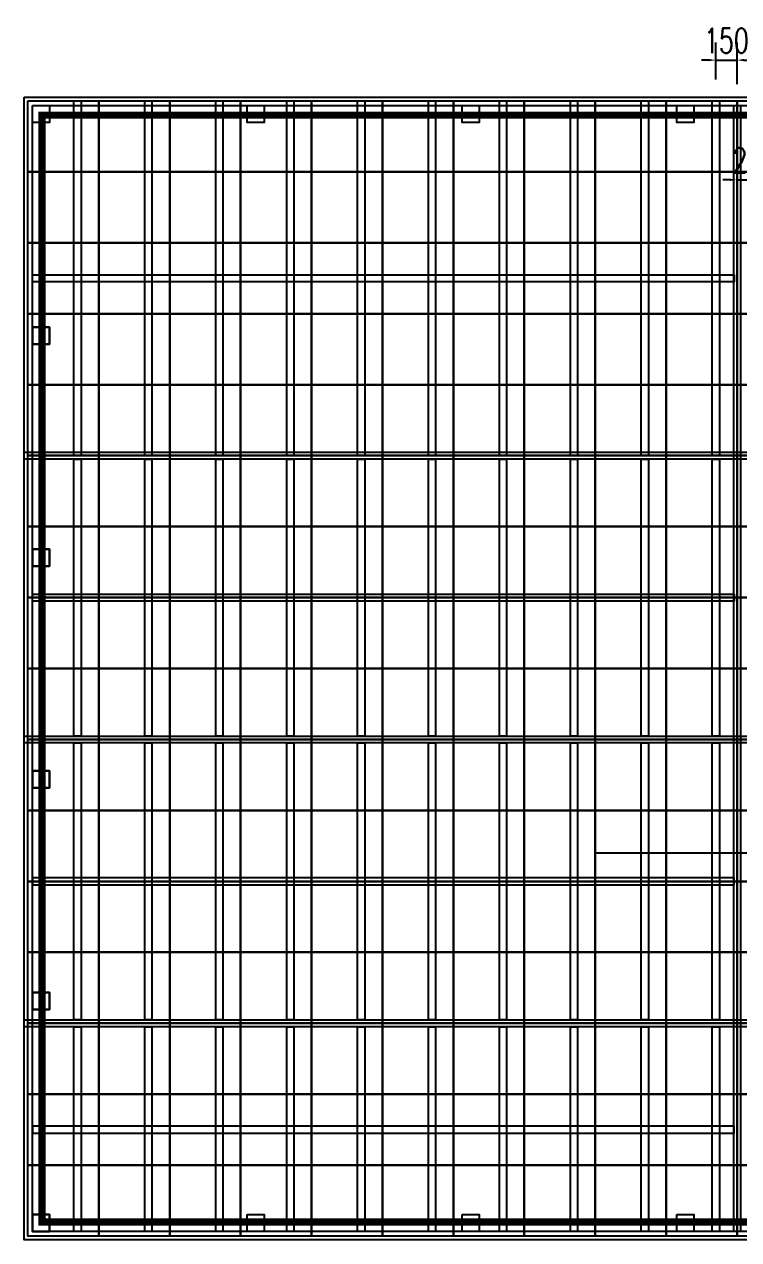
# Model space of a CAD drawing. Header units: millimetres. Extents: x -38645 to 143575, y -84298 to 156976.
# Drawn here: x 105920 to 110956, y -46953 to -38388 of the extents above; entities that cross this region are included whole.
import ezdxf

# ---------------------------------------------------------------- set-up
doc = ezdxf.new("R2010")
doc.units = ezdxf.units.MM
doc.header["$LTSCALE"] = 1000
for name, color, linetype in [('DOTE', 1, 'Continuous'), ('W- bollard系船栓', 4, 'Continuous'), ('W-FLOAT_BOWL浮筒', 253, 'Continuous'), ('W-PLASTIC_RAILINGS塑木栏杆', 6, 'Continuous'), ('W-STEEL_FRAME钢架', 3, 'Continuous'), ('W-STEEL_KEEL钢龙骨', 5, 'Continuous')]:
    doc.layers.add(name, color=color, linetype=linetype)
doc.styles.add('STANDARD_T3', font='simplex.shx', dxfattribs={"width": 0.7, "bigfont": 'gbcbig.shx'})
doc.dimstyles.new('W&&50', dxfattribs={"dimtxt": 175, "dimasz": 50, "dimexe": 125, "dimexo": 150, "dimgap": 50, "dimtad": 1, "dimdec": 0, "dimzin": 0, "dimdsep": 46, "dimtxsty": 'STANDARD_T3', "dimcen": 0.09, "dimclrd": 1, "dimclre": 1, "dimclrt": 7, "dimazin": 2, "dimtfac": 1, "dimtdec": 0, "dimtix": 1, "dimtmove": 2, "dimatfit": 3, "dimfxl": 100, "dimtolj": 1, "dimtzin": 0, "dimarcsym": 0})

# ---------------------------------------------------------------- blocks, each defined once
blk = doc.blocks.new('*U305')
at = {"layer": 'W-STEEL_KEEL钢龙骨'}
for points in [[(-25, 3983.5), (25, 3983.5), (25, 1483.5), (-25, 1483.5)], [(-25, 1459.5), (25, 1459.5), (25, -492.5), (-25, -492.5)], [(-25, -540.5), (25, -540.5), (25, -2492.5), (-25, -2492.5)], [(-25, -2540.5), (25, -2540.5), (25, -3983.5), (-25, -3983.5)]]:
    blk.add_lwpolyline(points, close=True, dxfattribs=at)
blk = doc.blocks.new('*U306')
at = {"layer": 'W-STEEL_FRAME钢架', "color": 0, "linetype": 'ByBlock', "lineweight": -2, "transparency": 16777216}
for p in [(-4500, 0), (-4000, 0), (-3500, 0), (-3000, 0), (-2500, 0), (-2000, 0), (-1500, 0), (-1000, 0), (-500, 0), (0, 0)]:
    blk.add_blockref('*U305', p, dxfattribs=at)
blk = doc.blocks.new('*U329')
at = {"layer": 'W-STEEL_FRAME钢架'}
blk.add_lwpolyline([(-60, 60), (60, 60), (60, -60), (-60, -60)], close=True, dxfattribs=at)
blk = doc.blocks.new('*U330')
at = {"layer": 'W-STEEL_FRAME钢架', "color": 0, "linetype": 'ByBlock', "lineweight": -2, "transparency": 16777216}
for p in [(0, 0), (1514, 0), (3028, 0), (4542, 0)]:
    blk.add_blockref('*U329', p, dxfattribs=at)
blk = doc.blocks.new('*U331')
at = {"layer": 'W-STEEL_FRAME钢架'}
blk.add_lwpolyline([(-60, 60), (60, 60), (60, -60), (-60, -60)], close=True, dxfattribs=at)
blk = doc.blocks.new('*U332')
at = {"layer": 'W-STEEL_FRAME钢架', "color": 0, "linetype": 'ByBlock', "lineweight": -2, "transparency": 16777216}
for p in [(0, 0), (1514, 0), (3028, 0), (4542, 0)]:
    blk.add_blockref('*U331', p, dxfattribs=at)
blk = doc.blocks.new('*U333')
at = {"layer": 'W-STEEL_FRAME钢架'}
blk.add_lwpolyline([(-60, 60), (60, 60), (60, -60), (-60, -60)], close=True, dxfattribs=at)
blk = doc.blocks.new('*U334')
at = {"layer": 'W-PLASTIC_RAILINGS塑木栏杆', "color": 0, "linetype": 'ByBlock', "lineweight": -2, "transparency": 16777216}
for p in [(0, 7815), (0, 6252), (0, 4689), (0, 3126), (0, 1563), (0, 0)]:
    blk.add_blockref('*U333', p, dxfattribs=at)
blk = doc.blocks.new('9040')
for centre in [(750, -3750), (8250, -3750)]:
    blk.add_circle(centre, 75)
at = {"layer": 'DOTE'}
for p, q in [((0, -5000), (0, 1000)), ((3000, -5000), (3000, 1000)), ((6000, -5000), (6000, 1000)), ((9000, -5000), (9000, 1000)), ((-1000, 0), (10000, 0)), ((-1000, -2800), (10000, -2800)), ((-1000, -4000), (10000, -4000))]:
    blk.add_line(p, q, dxfattribs=at)
at = {"layer": 'W-STEEL_FRAME钢架'}
blk.add_lwpolyline([(0, 0), (9000, 0), (9000, -4000), (0, -4000)], close=True, dxfattribs=at)
blk = doc.blocks.new('*U318')
at = {"layer": 'W-STEEL_FRAME钢架'}
blk.add_lwpolyline([(-60, -60), (60, -60), (60, 60), (-60, 60)], close=True, dxfattribs=at)
blk = doc.blocks.new('*U319')
at = {"layer": 'W- bollard系船栓', "color": 0, "linetype": 'ByBlock', "lineweight": -2, "transparency": 16777216}
for p in [(0, 6252), (0, 4689), (0, 3126), (0, 1563), (0, 0)]:
    blk.add_blockref('*U318', p, dxfattribs=at)
blk = doc.blocks.new('*D339')
at = {"layer": 'Defpoints', "color": 0, "transparency": 16777216}
for p in [(110944.9, -38640.7), (110794.9, -38927.9), (110944.9, -38960.9)]:
    blk.add_point(p, dxfattribs=at)
at = {"layer": 'W-STEEL_FRAME钢架', "color": 1, "lineweight": -2, "transparency": 16777216}
for p, q in [((110794.9, -38777.9), (110794.9, -38515.7)), ((110944.9, -38810.9), (110944.9, -38515.7)), ((110744.9, -38640.7), (110694.9, -38640.7)), ((110794.9, -38640.7), (110944.9, -38640.7)), ((110994.9, -38640.7), (111044.9, -38640.7))]:
    blk.add_line(p, q, dxfattribs=at)
at = {"layer": 'W-STEEL_FRAME钢架', "color": 1, "transparency": 16777216}
for points in [[(110744.9, -38632.3), (110744.9, -38649), (110794.9, -38640.7)], [(110994.9, -38632.3), (110994.9, -38649), (110944.9, -38640.7)]]:
    blk.add_solid(points, dxfattribs=at)
at = {"layer": 'W-STEEL_FRAME钢架', "color": 7, "transparency": 16777216, "insert": (110869.9, -38503.2), "char_height": 175, "attachment_point": 5, "style": 'STANDARD_T3'}
blk.add_mtext('\\A1;150', dxfattribs=at)
blk = doc.blocks.new('*D340')
at = {"layer": 'Defpoints', "color": 0, "transparency": 16777216}
for p in [(110944.9, -38960.9), (111194.9, -38902.9), (111194.9, -39484.2)]:
    blk.add_point(p, dxfattribs=at)
at = {"layer": 'W-STEEL_FRAME钢架', "color": 1, "lineweight": -2, "transparency": 16777216}
for p, q in [((111194.9, -39052.9), (111194.9, -39609.2)), ((110944.9, -39110.9), (110944.9, -39609.2)), ((110894.9, -39484.2), (110844.9, -39484.2)), ((110944.9, -39484.2), (111194.9, -39484.2)), ((111244.9, -39484.2), (111294.9, -39484.2))]:
    blk.add_line(p, q, dxfattribs=at)
at = {"layer": 'W-STEEL_FRAME钢架', "color": 1, "transparency": 16777216}
for points in [[(110894.9, -39475.9), (110894.9, -39492.6), (110944.9, -39484.2)], [(111244.9, -39475.9), (111244.9, -39492.6), (111194.9, -39484.2)]]:
    blk.add_solid(points, dxfattribs=at)
at = {"layer": 'W-STEEL_FRAME钢架', "color": 7, "transparency": 16777216, "insert": (111069.9, -39346.7), "char_height": 175, "attachment_point": 5, "style": 'STANDARD_T3'}
blk.add_mtext('\\A1;250', dxfattribs=at)

msp = doc.modelspace()

# ---------------------------------------------------------------- linework, layer by layer
at = {"layer": 'W-FLOAT_BOWL浮筒'}
for points in [[(105944.9, -38927.9), (106444.9, -38927.9), (106444.9, -39427.9), (105944.9, -39427.9)], [(106444.9, -38927.9), (106944.9, -38927.9), (106944.9, -39427.9), (106444.9, -39427.9)], [(106944.9, -38927.9), (107444.9, -38927.9), (107444.9, -39427.9), (106944.9, -39427.9)], [(107444.9, -38927.9), (107944.9, -38927.9), (107944.9, -39427.9), (107444.9, -39427.9)], [(107944.9, -38927.9), (108444.9, -38927.9), (108444.9, -39427.9), (107944.9, -39427.9)], [(108444.9, -38927.9), (108944.9, -38927.9), (108944.9, -39427.9), (108444.9, -39427.9)], [(108944.9, -38927.9), (109444.9, -38927.9), (109444.9, -39427.9), (108944.9, -39427.9)], [(109444.9, -38927.9), (109944.9, -38927.9), (109944.9, -39427.9), (109444.9, -39427.9)], [(109944.9, -38927.9), (110444.9, -38927.9), (110444.9, -39427.9), (109944.9, -39427.9)], [(110444.9, -38927.9), (110944.9, -38927.9), (110944.9, -39427.9), (110444.9, -39427.9)], [(110944.9, -38927.9), (111444.9, -38927.9), (111444.9, -39427.9), (110944.9, -39427.9)], [(105944.9, -39427.9), (106444.9, -39427.9), (106444.9, -39927.9), (105944.9, -39927.9)], [(106444.9, -39427.9), (106944.9, -39427.9), (106944.9, -39927.9), (106444.9, -39927.9)], [(106944.9, -39427.9), (107444.9, -39427.9), (107444.9, -39927.9), (106944.9, -39927.9)], [(107444.9, -39427.9), (107944.9, -39427.9), (107944.9, -39927.9), (107444.9, -39927.9)], [(107944.9, -39427.9), (108444.9, -39427.9), (108444.9, -39927.9), (107944.9, -39927.9)], [(108444.9, -39427.9), (108944.9, -39427.9), (108944.9, -39927.9), (108444.9, -39927.9)], [(108944.9, -39427.9), (109444.9, -39427.9), (109444.9, -39927.9), (108944.9, -39927.9)], [(109444.9, -39427.9), (109944.9, -39427.9), (109944.9, -39927.9), (109444.9, -39927.9)], [(109944.9, -39427.9), (110444.9, -39427.9), (110444.9, -39927.9), (109944.9, -39927.9)], [(110444.9, -39427.9), (110944.9, -39427.9), (110944.9, -39927.9), (110444.9, -39927.9)], [(110944.9, -39427.9), (111444.9, -39427.9), (111444.9, -39927.9), (110944.9, -39927.9)], [(105944.9, -39927.9), (106444.9, -39927.9), (106444.9, -40427.9), (105944.9, -40427.9)], [(106444.9, -39927.9), (106944.9, -39927.9), (106944.9, -40427.9), (106444.9, -40427.9)], [(106944.9, -39927.9), (107444.9, -39927.9), (107444.9, -40427.9), (106944.9, -40427.9)], [(107444.9, -39927.9), (107944.9, -39927.9), (107944.9, -40427.9), (107444.9, -40427.9)], [(107944.9, -39927.9), (108444.9, -39927.9), (108444.9, -40427.9), (107944.9, -40427.9)], [(108444.9, -39927.9), (108944.9, -39927.9), (108944.9, -40427.9), (108444.9, -40427.9)], [(108944.9, -39927.9), (109444.9, -39927.9), (109444.9, -40427.9), (108944.9, -40427.9)], [(109444.9, -39927.9), (109944.9, -39927.9), (109944.9, -40427.9), (109444.9, -40427.9)], [(109944.9, -39927.9), (110444.9, -39927.9), (110444.9, -40427.9), (109944.9, -40427.9)], [(110444.9, -39927.9), (110944.9, -39927.9), (110944.9, -40427.9), (110444.9, -40427.9)], [(110944.9, -39927.9), (111444.9, -39927.9), (111444.9, -40427.9), (110944.9, -40427.9)], [(105944.9, -40427.9), (106444.9, -40427.9), (106444.9, -40927.9), (105944.9, -40927.9)], [(106444.9, -40427.9), (106944.9, -40427.9), (106944.9, -40927.9), (106444.9, -40927.9)], [(106944.9, -40427.9), (107444.9, -40427.9), (107444.9, -40927.9), (106944.9, -40927.9)], [(107444.9, -40427.9), (107944.9, -40427.9), (107944.9, -40927.9), (107444.9, -40927.9)], [(107944.9, -40427.9), (108444.9, -40427.9), (108444.9, -40927.9), (107944.9, -40927.9)], [(108444.9, -40427.9), (108944.9, -40427.9), (108944.9, -40927.9), (108444.9, -40927.9)], [(108944.9, -40427.9), (109444.9, -40427.9), (109444.9, -40927.9), (108944.9, -40927.9)], [(109444.9, -40427.9), (109944.9, -40427.9), (109944.9, -40927.9), (109444.9, -40927.9)], [(109944.9, -40427.9), (110444.9, -40427.9), (110444.9, -40927.9), (109944.9, -40927.9)], [(110444.9, -40427.9), (110944.9, -40427.9), (110944.9, -40927.9), (110444.9, -40927.9)], [(110944.9, -40427.9), (111444.9, -40427.9), (111444.9, -40927.9), (110944.9, -40927.9)], [(105944.9, -40927.9), (106444.9, -40927.9), (106444.9, -41427.9), (105944.9, -41427.9)], [(106444.9, -40927.9), (106944.9, -40927.9), (106944.9, -41427.9), (106444.9, -41427.9)], [(106944.9, -40927.9), (107444.9, -40927.9), (107444.9, -41427.9), (106944.9, -41427.9)], [(107444.9, -40927.9), (107944.9, -40927.9), (107944.9, -41427.9), (107444.9, -41427.9)], [(107944.9, -40927.9), (108444.9, -40927.9), (108444.9, -41427.9), (107944.9, -41427.9)], [(108444.9, -40927.9), (108944.9, -40927.9), (108944.9, -41427.9), (108444.9, -41427.9)], [(108944.9, -40927.9), (109444.9, -40927.9), (109444.9, -41427.9), (108944.9, -41427.9)], [(109444.9, -40927.9), (109944.9, -40927.9), (109944.9, -41427.9), (109444.9, -41427.9)], [(109944.9, -40927.9), (110444.9, -40927.9), (110444.9, -41427.9), (109944.9, -41427.9)], [(110444.9, -40927.9), (110944.9, -40927.9), (110944.9, -41427.9), (110444.9, -41427.9)], [(110944.9, -40927.9), (111444.9, -40927.9), (111444.9, -41427.9), (110944.9, -41427.9)], [(105944.9, -41427.9), (106444.9, -41427.9), (106444.9, -41927.9), (105944.9, -41927.9)], [(106444.9, -41427.9), (106944.9, -41427.9), (106944.9, -41927.9), (106444.9, -41927.9)], [(106944.9, -41427.9), (107444.9, -41427.9), (107444.9, -41927.9), (106944.9, -41927.9)], [(107444.9, -41427.9), (107944.9, -41427.9), (107944.9, -41927.9), (107444.9, -41927.9)], [(107944.9, -41427.9), (108444.9, -41427.9), (108444.9, -41927.9), (107944.9, -41927.9)], [(108444.9, -41427.9), (108944.9, -41427.9), (108944.9, -41927.9), (108444.9, -41927.9)], [(108944.9, -41427.9), (109444.9, -41427.9), (109444.9, -41927.9), (108944.9, -41927.9)], [(109444.9, -41427.9), (109944.9, -41427.9), (109944.9, -41927.9), (109444.9, -41927.9)], [(109944.9, -41427.9), (110444.9, -41427.9), (110444.9, -41927.9), (109944.9, -41927.9)], [(110444.9, -41427.9), (110944.9, -41427.9), (110944.9, -41927.9), (110444.9, -41927.9)], [(110944.9, -41427.9), (111444.9, -41427.9), (111444.9, -41927.9), (110944.9, -41927.9)], [(105944.9, -41927.9), (106444.9, -41927.9), (106444.9, -42427.9), (105944.9, -42427.9)], [(106444.9, -41927.9), (106944.9, -41927.9), (106944.9, -42427.9), (106444.9, -42427.9)], [(106944.9, -41927.9), (107444.9, -41927.9), (107444.9, -42427.9), (106944.9, -42427.9)], [(107444.9, -41927.9), (107944.9, -41927.9), (107944.9, -42427.9), (107444.9, -42427.9)], [(107944.9, -41927.9), (108444.9, -41927.9), (108444.9, -42427.9), (107944.9, -42427.9)], [(108444.9, -41927.9), (108944.9, -41927.9), (108944.9, -42427.9), (108444.9, -42427.9)], [(108944.9, -41927.9), (109444.9, -41927.9), (109444.9, -42427.9), (108944.9, -42427.9)], [(109444.9, -41927.9), (109944.9, -41927.9), (109944.9, -42427.9), (109444.9, -42427.9)], [(109944.9, -41927.9), (110444.9, -41927.9), (110444.9, -42427.9), (109944.9, -42427.9)], [(110444.9, -41927.9), (110944.9, -41927.9), (110944.9, -42427.9), (110444.9, -42427.9)], [(110944.9, -41927.9), (111444.9, -41927.9), (111444.9, -42427.9), (110944.9, -42427.9)], [(105944.9, -42427.9), (106444.9, -42427.9), (106444.9, -42927.9), (105944.9, -42927.9)], [(106444.9, -42427.9), (106944.9, -42427.9), (106944.9, -42927.9), (106444.9, -42927.9)], [(106944.9, -42427.9), (107444.9, -42427.9), (107444.9, -42927.9), (106944.9, -42927.9)], [(107444.9, -42427.9), (107944.9, -42427.9), (107944.9, -42927.9), (107444.9, -42927.9)], [(107944.9, -42427.9), (108444.9, -42427.9), (108444.9, -42927.9), (107944.9, -42927.9)], [(108444.9, -42427.9), (108944.9, -42427.9), (108944.9, -42927.9), (108444.9, -42927.9)], [(108944.9, -42427.9), (109444.9, -42427.9), (109444.9, -42927.9), (108944.9, -42927.9)], [(109444.9, -42427.9), (109944.9, -42427.9), (109944.9, -42927.9), (109444.9, -42927.9)], [(109944.9, -42427.9), (110444.9, -42427.9), (110444.9, -42927.9), (109944.9, -42927.9)], [(110444.9, -42427.9), (110944.9, -42427.9), (110944.9, -42927.9), (110444.9, -42927.9)], [(110944.9, -42427.9), (111444.9, -42427.9), (111444.9, -42927.9), (110944.9, -42927.9)], [(105944.9, -42927.9), (106444.9, -42927.9), (106444.9, -43427.9), (105944.9, -43427.9)], [(106444.9, -42927.9), (106944.9, -42927.9), (106944.9, -43427.9), (106444.9, -43427.9)], [(106944.9, -42927.9), (107444.9, -42927.9), (107444.9, -43427.9), (106944.9, -43427.9)], [(107444.9, -42927.9), (107944.9, -42927.9), (107944.9, -43427.9), (107444.9, -43427.9)], [(107944.9, -42927.9), (108444.9, -42927.9), (108444.9, -43427.9), (107944.9, -43427.9)], [(108444.9, -42927.9), (108944.9, -42927.9), (108944.9, -43427.9), (108444.9, -43427.9)], [(108944.9, -42927.9), (109444.9, -42927.9), (109444.9, -43427.9), (108944.9, -43427.9)], [(109444.9, -42927.9), (109944.9, -42927.9), (109944.9, -43427.9), (109444.9, -43427.9)], [(109944.9, -42927.9), (110444.9, -42927.9), (110444.9, -43427.9), (109944.9, -43427.9)], [(110444.9, -42927.9), (110944.9, -42927.9), (110944.9, -43427.9), (110444.9, -43427.9)], [(110944.9, -42927.9), (111444.9, -42927.9), (111444.9, -43427.9), (110944.9, -43427.9)], [(105944.9, -43427.9), (106444.9, -43427.9), (106444.9, -43927.9), (105944.9, -43927.9)], [(106444.9, -43427.9), (106944.9, -43427.9), (106944.9, -43927.9), (106444.9, -43927.9)], [(106944.9, -43427.9), (107444.9, -43427.9), (107444.9, -43927.9), (106944.9, -43927.9)], [(107444.9, -43427.9), (107944.9, -43427.9), (107944.9, -43927.9), (107444.9, -43927.9)], [(107944.9, -43427.9), (108444.9, -43427.9), (108444.9, -43927.9), (107944.9, -43927.9)], [(108444.9, -43427.9), (108944.9, -43427.9), (108944.9, -43927.9), (108444.9, -43927.9)], [(108944.9, -43427.9), (109444.9, -43427.9), (109444.9, -43927.9), (108944.9, -43927.9)], [(109444.9, -43427.9), (109944.9, -43427.9), (109944.9, -43927.9), (109444.9, -43927.9)], [(109944.9, -43427.9), (110444.9, -43427.9), (110444.9, -43927.9), (109944.9, -43927.9)], [(110444.9, -43427.9), (110944.9, -43427.9), (110944.9, -43927.9), (110444.9, -43927.9)], [(110944.9, -43427.9), (111444.9, -43427.9), (111444.9, -43927.9), (110944.9, -43927.9)], [(105944.9, -43927.9), (106444.9, -43927.9), (106444.9, -44427.9), (105944.9, -44427.9)], [(106444.9, -43927.9), (106944.9, -43927.9), (106944.9, -44427.9), (106444.9, -44427.9)], [(106944.9, -43927.9), (107444.9, -43927.9), (107444.9, -44427.9), (106944.9, -44427.9)], [(107444.9, -43927.9), (107944.9, -43927.9), (107944.9, -44427.9), (107444.9, -44427.9)], [(107944.9, -43927.9), (108444.9, -43927.9), (108444.9, -44427.9), (107944.9, -44427.9)], [(108444.9, -43927.9), (108944.9, -43927.9), (108944.9, -44427.9), (108444.9, -44427.9)], [(108944.9, -43927.9), (109444.9, -43927.9), (109444.9, -44427.9), (108944.9, -44427.9)], [(109444.9, -43927.9), (109944.9, -43927.9), (109944.9, -44427.9), (109444.9, -44427.9)], [(109944.9, -43927.9), (110444.9, -43927.9), (110444.9, -44427.9), (109944.9, -44427.9)], [(110444.9, -43927.9), (110944.9, -43927.9), (110944.9, -44427.9), (110444.9, -44427.9)], [(110944.9, -43927.9), (111444.9, -43927.9), (111444.9, -44427.9), (110944.9, -44427.9)], [(105944.9, -44427.9), (106444.9, -44427.9), (106444.9, -44927.9), (105944.9, -44927.9)], [(106444.9, -44427.9), (106944.9, -44427.9), (106944.9, -44927.9), (106444.9, -44927.9)], [(106944.9, -44427.9), (107444.9, -44427.9), (107444.9, -44927.9), (106944.9, -44927.9)], [(107444.9, -44427.9), (107944.9, -44427.9), (107944.9, -44927.9), (107444.9, -44927.9)], [(107944.9, -44427.9), (108444.9, -44427.9), (108444.9, -44927.9), (107944.9, -44927.9)], [(108444.9, -44427.9), (108944.9, -44427.9), (108944.9, -44927.9), (108444.9, -44927.9)], [(108944.9, -44427.9), (109444.9, -44427.9), (109444.9, -44927.9), (108944.9, -44927.9)], [(109444.9, -44427.9), (109944.9, -44427.9), (109944.9, -44927.9), (109444.9, -44927.9)], [(109944.9, -44427.9), (110444.9, -44427.9), (110444.9, -44927.9), (109944.9, -44927.9)], [(110444.9, -44427.9), (110944.9, -44427.9), (110944.9, -44927.9), (110444.9, -44927.9)], [(110944.9, -44427.9), (111444.9, -44427.9), (111444.9, -44927.9), (110944.9, -44927.9)], [(105944.9, -44927.9), (106444.9, -44927.9), (106444.9, -45427.9), (105944.9, -45427.9)], [(106444.9, -44927.9), (106944.9, -44927.9), (106944.9, -45427.9), (106444.9, -45427.9)], [(106944.9, -44927.9), (107444.9, -44927.9), (107444.9, -45427.9), (106944.9, -45427.9)], [(107444.9, -44927.9), (107944.9, -44927.9), (107944.9, -45427.9), (107444.9, -45427.9)], [(107944.9, -44927.9), (108444.9, -44927.9), (108444.9, -45427.9), (107944.9, -45427.9)], [(108444.9, -44927.9), (108944.9, -44927.9), (108944.9, -45427.9), (108444.9, -45427.9)], [(108944.9, -44927.9), (109444.9, -44927.9), (109444.9, -45427.9), (108944.9, -45427.9)], [(109444.9, -44927.9), (109944.9, -44927.9), (109944.9, -45427.9), (109444.9, -45427.9)], [(109944.9, -44927.9), (110444.9, -44927.9), (110444.9, -45427.9), (109944.9, -45427.9)], [(110444.9, -44927.9), (110944.9, -44927.9), (110944.9, -45427.9), (110444.9, -45427.9)], [(110944.9, -44927.9), (111444.9, -44927.9), (111444.9, -45427.9), (110944.9, -45427.9)], [(105944.9, -45427.9), (106444.9, -45427.9), (106444.9, -45927.9), (105944.9, -45927.9)], [(106444.9, -45427.9), (106944.9, -45427.9), (106944.9, -45927.9), (106444.9, -45927.9)], [(106944.9, -45427.9), (107444.9, -45427.9), (107444.9, -45927.9), (106944.9, -45927.9)], [(107444.9, -45427.9), (107944.9, -45427.9), (107944.9, -45927.9), (107444.9, -45927.9)], [(107944.9, -45427.9), (108444.9, -45427.9), (108444.9, -45927.9), (107944.9, -45927.9)], [(108444.9, -45427.9), (108944.9, -45427.9), (108944.9, -45927.9), (108444.9, -45927.9)], [(108944.9, -45427.9), (109444.9, -45427.9), (109444.9, -45927.9), (108944.9, -45927.9)], [(109444.9, -45427.9), (109944.9, -45427.9), (109944.9, -45927.9), (109444.9, -45927.9)], [(109944.9, -45427.9), (110444.9, -45427.9), (110444.9, -45927.9), (109944.9, -45927.9)], [(110444.9, -45427.9), (110944.9, -45427.9), (110944.9, -45927.9), (110444.9, -45927.9)], [(110944.9, -45427.9), (111444.9, -45427.9), (111444.9, -45927.9), (110944.9, -45927.9)], [(105944.9, -45927.9), (106444.9, -45927.9), (106444.9, -46427.9), (105944.9, -46427.9)], [(106444.9, -45927.9), (106944.9, -45927.9), (106944.9, -46427.9), (106444.9, -46427.9)], [(106944.9, -45927.9), (107444.9, -45927.9), (107444.9, -46427.9), (106944.9, -46427.9)], [(107444.9, -45927.9), (107944.9, -45927.9), (107944.9, -46427.9), (107444.9, -46427.9)], [(107944.9, -45927.9), (108444.9, -45927.9), (108444.9, -46427.9), (107944.9, -46427.9)], [(108444.9, -45927.9), (108944.9, -45927.9), (108944.9, -46427.9), (108444.9, -46427.9)], [(108944.9, -45927.9), (109444.9, -45927.9), (109444.9, -46427.9), (108944.9, -46427.9)], [(109444.9, -45927.9), (109944.9, -45927.9), (109944.9, -46427.9), (109444.9, -46427.9)], [(109944.9, -45927.9), (110444.9, -45927.9), (110444.9, -46427.9), (109944.9, -46427.9)], [(110444.9, -45927.9), (110944.9, -45927.9), (110944.9, -46427.9), (110444.9, -46427.9)], [(110944.9, -45927.9), (111444.9, -45927.9), (111444.9, -46427.9), (110944.9, -46427.9)], [(105944.9, -46427.9), (106444.9, -46427.9), (106444.9, -46927.9), (105944.9, -46927.9)], [(106444.9, -46427.9), (106944.9, -46427.9), (106944.9, -46927.9), (106444.9, -46927.9)], [(106944.9, -46427.9), (107444.9, -46427.9), (107444.9, -46927.9), (106944.9, -46927.9)], [(107444.9, -46427.9), (107944.9, -46427.9), (107944.9, -46927.9), (107444.9, -46927.9)], [(107944.9, -46427.9), (108444.9, -46427.9), (108444.9, -46927.9), (107944.9, -46927.9)], [(108444.9, -46427.9), (108944.9, -46427.9), (108944.9, -46927.9), (108444.9, -46927.9)], [(108944.9, -46427.9), (109444.9, -46427.9), (109444.9, -46927.9), (108944.9, -46927.9)], [(109444.9, -46427.9), (109944.9, -46427.9), (109944.9, -46927.9), (109444.9, -46927.9)], [(109944.9, -46427.9), (110444.9, -46427.9), (110444.9, -46927.9), (109944.9, -46927.9)], [(110444.9, -46427.9), (110944.9, -46427.9), (110944.9, -46927.9), (110444.9, -46927.9)], [(110944.9, -46427.9), (111444.9, -46427.9), (111444.9, -46927.9), (110944.9, -46927.9)]]:
    msp.add_lwpolyline(points, close=True, dxfattribs=at)
at = {"layer": 'W-PLASTIC_RAILINGS塑木栏杆', "const_width": 50}
msp.add_lwpolyline([(140944.9, -39027.9), (106044.9, -39027.9), (106044.9, -46827.9), (140844.9, -46827.9), (140844.9, -41427.9)], dxfattribs=at)
at = {"layer": 'W-STEEL_FRAME钢架'}
for points in [[(105919.9, -38902.9), (140969.9, -38902.9), (140969.9, -46952.9), (105919.9, -46952.9)], [(105977.9, -38960.9), (140911.9, -38960.9), (140911.9, -46894.9), (105977.9, -46894.9)], [(110920.9, -38960.9), (110968.9, -38960.9), (110968.9, -46894.9), (110920.9, -46894.9)], [(105919.9, -41403.9), (140919.9, -41403.9), (140919.9, -41451.9), (105919.9, -41451.9)], [(105919.9, -43403.9), (140919.9, -43403.9), (140919.9, -43451.9), (105919.9, -43451.9)], [(105919.9, -45403.9), (140919.9, -45403.9), (140919.9, -45451.9), (105919.9, -45451.9)]]:
    msp.add_lwpolyline(points, close=True, dxfattribs=at)
at = {"layer": 'W-STEEL_FRAME钢架', "color": 6}
for points in [[(105977.9, -40152.9), (110924.9, -40152.9), (110924.9, -40202.9), (105977.9, -40202.9)], [(105977.9, -42402.9), (110924.9, -42402.9), (110924.9, -42452.9), (105977.9, -42452.9)], [(105977.9, -44452.9), (110924.9, -44452.9), (110924.9, -44402.9), (105977.9, -44402.9)], [(105977.9, -46202.9), (110924.9, -46202.9), (110924.9, -46152.9), (105977.9, -46152.9)]]:
    msp.add_lwpolyline(points, close=True, dxfattribs=at)

# ---------------------------------------------------------------- block references
msp.add_blockref('9040', (110944.9, -41427.9))
at = {"layer": 'W- bollard系船栓'}
msp.add_blockref('*U319', (106037.9, -46834.9), dxfattribs=at)
at = {"layer": 'W-PLASTIC_RAILINGS塑木栏杆'}
msp.add_blockref('*U334', (106037.9, -46834.9), dxfattribs=at)
at = {"layer": 'W-STEEL_FRAME钢架'}
for name, p in [('*U330', (106037.9, -39020.9)), ('*U306', (110794.9, -42911.4)), ('*U332', (106037.9, -46834.9))]:
    msp.add_blockref(name, p, dxfattribs=at)

# ---------------------------------------------------------------- dimensions: what is measured, and where the dimension line sits
for base, p1, p2, picture, middle in [((110944.9, -38640.7), (110794.9, -38927.9), (110944.9, -38960.9), '*D339', (110869.9, -38503.2)), ((111194.9, -39484.2), (110944.9, -38960.9), (111194.9, -38902.9), '*D340', (111069.9, -39346.7))]:
    dim = msp.add_linear_dim(base=base, p1=p1, p2=p2, dimstyle='W&&50', dxfattribs=at)
    dim.commit()
    dim.dimension.update_dxf_attribs({"geometry": picture, "text_midpoint": middle})

doc.saveas('drawing.dxf')
